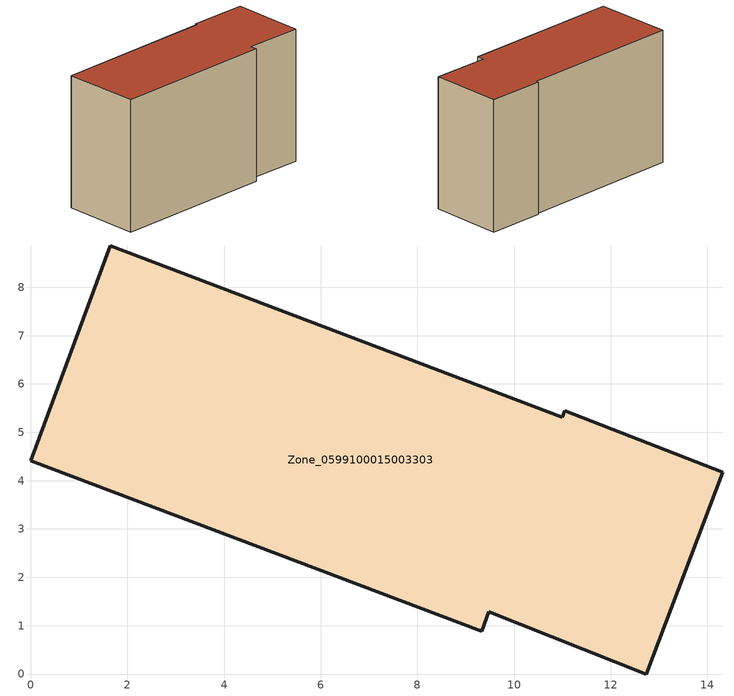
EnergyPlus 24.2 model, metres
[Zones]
Zone_0599100015003303
 floor ground (C_G): 9.48,1.28 9.33,0.88 0,4.42 1.64,8.86 11,5.31 11.05,5.45 14.31,4.17 12.73,0 z0.95
 wall outside (C_F): 1.64,8.86 0,4.42 9.33,0.88 9.48,1.28 12.73,0 14.31,4.17 11.05,5.45 11,5.31 1.64,8.86 z0.95:9.14
 roof outside (C_R): 14.31,4.17 11.05,5.45 11,5.31 1.64,8.86 0,4.42 9.33,0.88 9.48,1.28 12.73,0 z9.14
[BUILDING]
Pand.0599100015003303: North Axis=0; Terrain=City; Loads Convergence Tolerance Value=0.04; Temperature Convergence Tolerance Value=0.4; Solar Distribution=FullExterior; Maximum Number of Warmup Days=25; Minimum Number of Warmup Days=1
[Site:Location]
Rotterdam.The.Hague.AP_ZH_NLD Design_Conditions: Latitude=51.96; Longitude=4.45; Time Zone=1; Elevation=-4.5
[SITE:GROUNDTEMPERATURE:BUILDINGSURFACE]
18, 18, 18, 18, 18, 18, 18, 18, 18, 18, 18, 18
[MATERIAL] Thermal Absorptance=0.9; Solar Absorptance=0.7; Visible Absorptance=0.7
Name | Roughness | Thickness | Conductivity | Density | Specific Heat
G.TI.1965-1974 | MediumSmooth | 0.15 | 0.882353 | 540 | 1210
F.TI.1965-1974 | Rough | 0.3 | 0.697674 | 1920 | 840
R.TI.1965-1974 | MediumRough | 0.2 | 0.232558 | 1500 | 1000
[CONSTRUCTION]
C_G: G.TI.1965-1974
C_F: F.TI.1965-1974
C_R: R.TI.1965-1974
[ZONE]
Zone_0599100015003303: Type=1; Multiplier=1; Ceiling Height=Autocalculate; Volume=Autocalculate; Floor Area=autocalculate; Part of Total Floor Area=Yes
[ZONEINFILTRATION:DESIGNFLOWRATE]
Infil_Zone_0599100015003303: Zone or ZoneList or Space or SpaceList=Zone_0599100015003303; Schedule=AlwaysOn; Design Flow Rate Calculation Method=Flow/Area; Flow Rate per Floor Area=0.003; Constant Term Coefficient=1; Temperature Term Coefficient=0; Velocity Term Coefficient=0; Velocity Squared Term Coefficient=0
[HVACTEMPLATE:ZONE:IDEALLOADSAIRSYSTEM]
Zone_0599100015003303: Maximum Heating Supply Air Temperature=50; Minimum Cooling Supply Air Temperature=13; Maximum Heating Supply Air Humidity Ratio=0.0156; Minimum Cooling Supply Air Humidity Ratio=0.0077; Heating Limit=NoLimit; Cooling Limit=NoLimit; Dehumidification Control Type=ConstantSensibleHeatRatio; Cooling Sensible Heat Ratio=0.7; Dehumidification Setpoint=60; Humidification Control Type=None; Humidification Setpoint=30; Outdoor Air Method=None; Outdoor Air Flow Rate per Person=0.00944; Outdoor Air Flow Rate per Zone Floor Area=0; Outdoor Air Flow Rate per Zone=0; Demand Controlled Ventilation Type=None; Outdoor Air Economizer Type=NoEconomizer; Heat Recovery Type=None; Sensible Heat Recovery Effectiveness=0.7; Latent Heat Recovery Effectiveness=0.65
[ZONECONTROL:THERMOSTAT]
ThermostatControl_Zone_0599100015003303: Zone or ZoneList=Zone_0599100015003303; Control Type Schedule=DualSetpointControlType; Control 1=Thermostat_Zone_0599100015003303; Temperature Difference Between Cutout And Setpoint=0
[THERMOSTATSETPOINT:DUALSETPOINT]
Thermostat_Zone_0599100015003303: Heating Setpoint Temperature Schedule=HeatingSetpoint_Zone_0599100015003303; Cooling Setpoint Temperature Schedule=CoolingSetpoint_Zone_0599100015003303
[SCHEDULE:COMPACT]
HeatingSetpoint_Zone_0599100015003303: Through: 12/31, For: AllDays, Until: 24:00, 21
CoolingSetpoint_Zone_0599100015003303: Through: 12/31, For: AllDays, Until: 24:00, 24
DualSetpointControlType: Through: 12/31, For: AllDays, Until: 24:00, 4
AlwaysOn: Through: 12/31, For: AllDays, Until: 24:00, 1
